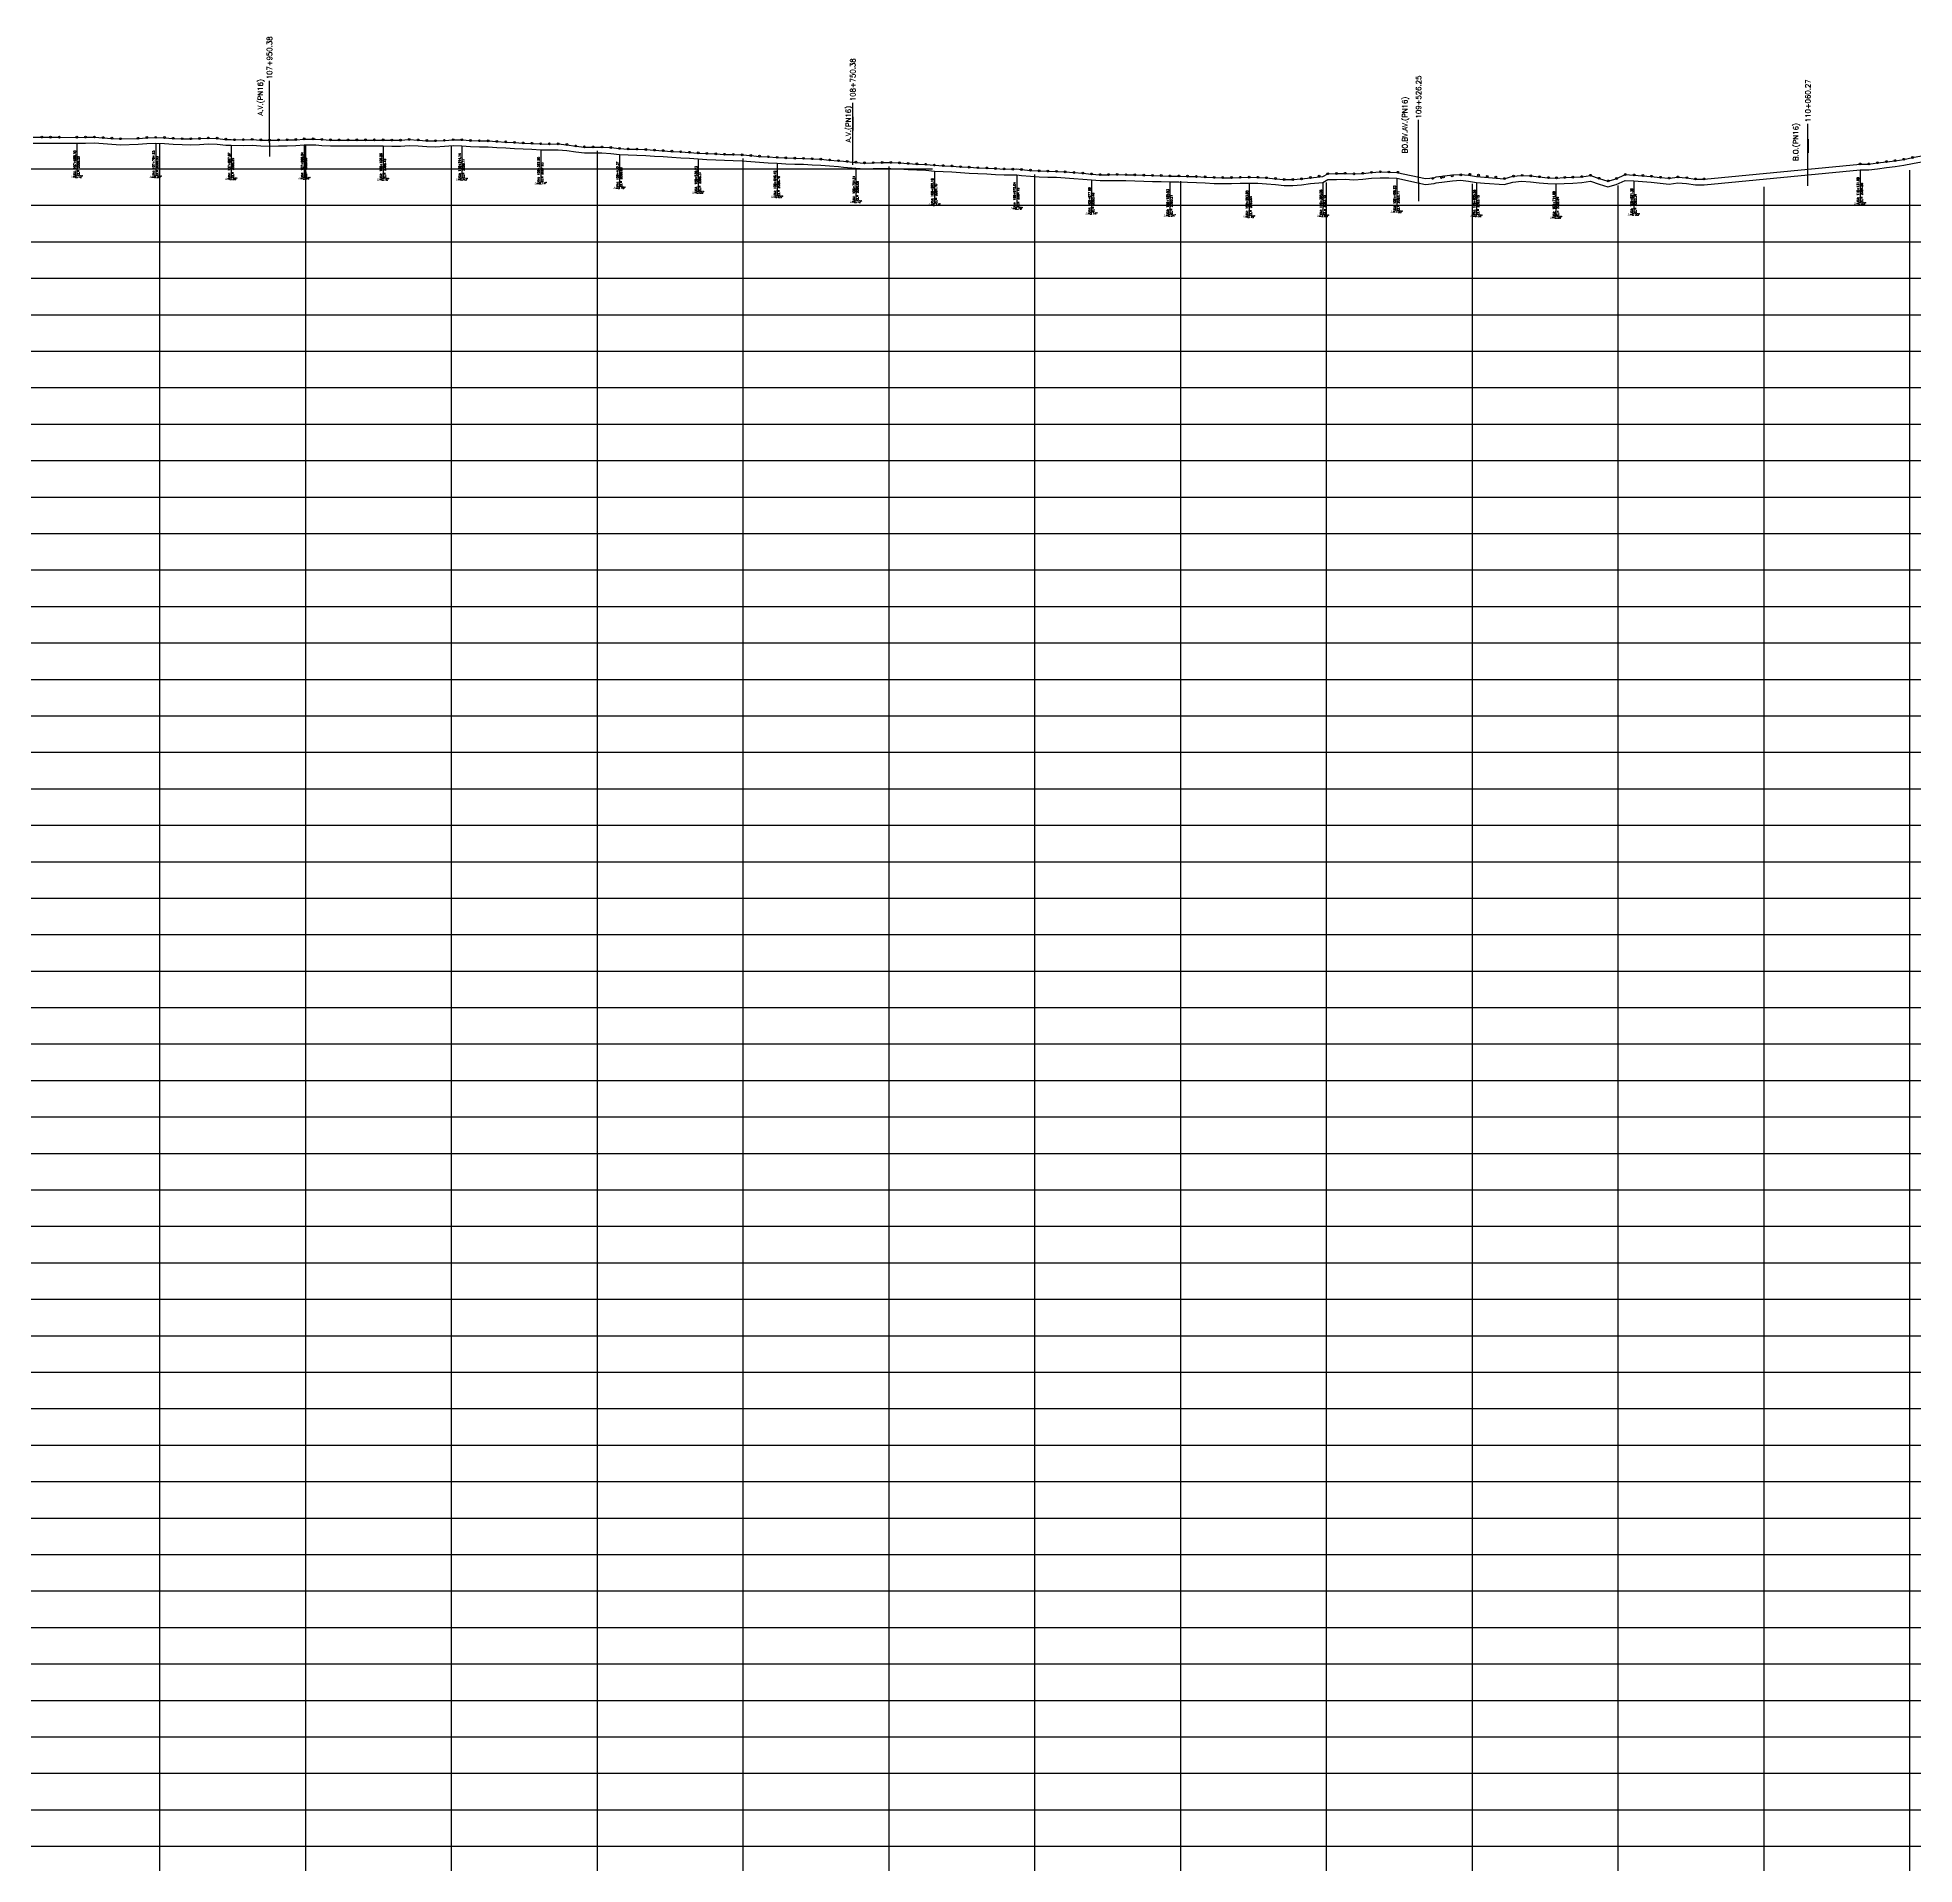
# Model space of a CAD drawing. Header units: metres. Extents: x 575895 to 634487, y 3214622 to 3222739.
# Drawn here: x 609235 to 611809, y 3217261 to 3219766 of the extents above; entities that cross this region are included whole.
import ezdxf

# ---------------------------------------------------------------- set-up
doc = ezdxf.new("R2010")
doc.units = ezdxf.units.M
for name, color, linetype in [('1405-05-17--km 74+000-133+000', 150, 'Continuous'), ('C-ROAD-PROF-GRID-MAJR', 8, 'Continuous'), ('C-ROAD-PROF-LABL', 92, 'Continuous'), ('C-ROAD-PROF-STAN-GEOM', 11, 'Continuous'), ('TXT', 2, 'Continuous'), ('V-NODE', 1, 'Continuous')]:
    doc.layers.add(name, color=color, linetype=linetype)
doc.styles.add('RD', font='ROMAND.SHX', dxfattribs={"height": 3.5})
doc.styles.get("Standard").update_dxf_attribs({"font": 'romanc.shx', "height": 2})

msp = doc.modelspace()

# ---------------------------------------------------------------- linework, layer by layer
at = {"layer": '1405-05-17--km 74+000-133+000', "color": 150, "linetype": 'Continuous', "lineweight": -3, "ltscale": 2, "flags": 128}
for points in [[(609229.2, 3219629), (609241, 3219629.1), (609252.9, 3219629), (609265, 3219629), (609289, 3219628.9), (609301, 3219629.1), (609313, 3219629.2), (609325, 3219628.3), (609337, 3219627.5), (609349, 3219626.8), (609373, 3219627.4), (609385.1, 3219628.4), (609397.1, 3219628.7), (609409.1, 3219628.4), (609421.1, 3219627.4), (609433.3, 3219626.9), (609445.3, 3219626.8), (609457.3, 3219627.2), (609469.3, 3219627.9), (609481.3, 3219627.5), (609493.3, 3219626.1), (609500.7, 3219626.1), (609517.3, 3219625.6), (609529.4, 3219626), (609541.4, 3219625.2), (609553.4, 3219624.9), (609565.4, 3219625.1), (609577.5, 3219625.4), (609589.4, 3219625.7), (609600.9, 3219626.6), (609616.8, 3219626.6), (609624.9, 3219625.9), (609636.9, 3219625.2), (609648.9, 3219625.1), (609661, 3219625.1), (609673, 3219625.2), (609685, 3219625.2), (609697, 3219625.2), (609708.9, 3219625.2), (609720.9, 3219625), (609732.9, 3219624.9), (609744.9, 3219625.9), (609756.9, 3219625.1), (609768.9, 3219624.3), (609780.9, 3219624.1), (609793, 3219624.6), (609805, 3219625.5), (609817, 3219625.4), (609829, 3219624.4), (609841, 3219624.1), (609853, 3219624), (609865.1, 3219623.2), (609877.1, 3219622.5), (609889.1, 3219621.8), (609901, 3219621), (609913, 3219620.6), (609925.1, 3219620), (609937, 3219619.7), (609949, 3219619.8), (609961.1, 3219618.8), (609973.1, 3219616.9), (609985, 3219615.6), (609997.1, 3219615.5), (610009.2, 3219615.5), (610021.2, 3219614.8), (610033.2, 3219613.6), (610045.2, 3219612.8), (610057.2, 3219612.6), (610069.3, 3219612.1), (610081.2, 3219611.3), (610093.2, 3219610.5), (610105.1, 3219609.7), (610117.1, 3219609), (610129.1, 3219608.2), (610141.1, 3219607.4), (610153.1, 3219606.7), (610165.3, 3219606.2), (610177.3, 3219605.5), (610189.3, 3219605.3), (610201.3, 3219604.7), (610213.3, 3219603.8), (610225.3, 3219602.8), (610237.3, 3219602.1), (610249.3, 3219601.3), (610261.5, 3219600.6), (610273.5, 3219600.2), (610285.5, 3219599.9), (610297.5, 3219599.4), (610309.5, 3219598.8), (610321.4, 3219597.7), (610333.4, 3219596.7), (610340.2, 3219596.2), (610357.4, 3219594.6), (610369.3, 3219593.7), (610381.3, 3219594), (610393.3, 3219594.3), (610405.2, 3219594.4), (610417.2, 3219593.8), (610429.2, 3219593), (610441.1, 3219592.3), (610453.1, 3219591.8), (610465, 3219590.7), (610477, 3219589.9), (610488.9, 3219589.5), (610500.9, 3219588.5), (610512.9, 3219587.9), (610524.8, 3219587.1), (610536.8, 3219586.7), (610548.8, 3219586), (610560.7, 3219585.4), (610577.9, 3219585.5), (610584.7, 3219584.7), (610596.7, 3219583.6), (610608.6, 3219582.8), (610620.6, 3219582.5), (610632.5, 3219582.1), (610644.5, 3219581.5), (610656.5, 3219580.5), (610668.5, 3219579.7), (610680.5, 3219578.5), (610692.5, 3219577.6), (610703.7, 3219577.6), (610715.8, 3219577.9), (610727.8, 3219577.5), (610739.8, 3219577.3), (610752.1, 3219576.9), (610764, 3219576.5), (610776, 3219576.3), (610787.9, 3219575.8), (610800.2, 3219575.8), (610812.3, 3219575.4), (610824.3, 3219575), (610836.2, 3219574.5), (610848.6, 3219573.8), (610860.4, 3219573.6), (610872.4, 3219573.6), (610884.6, 3219573.9), (610896.7, 3219574.1), (610908.7, 3219573.9), (610920.7, 3219573.3), (610932.8, 3219572.2), (610944.7, 3219571), (610956.7, 3219570.9), (610968.7, 3219571.9), (610980.7, 3219573.6), (610997.9, 3219575.2), (611004.5, 3219578.9), (611016.5, 3219579.2), (611028.5, 3219579.4), (611040.5, 3219578.7), (611052.5, 3219579.4), (611064.5, 3219580.7), (611076.5, 3219581.6), (611088.4, 3219581.2), (611099.1, 3219580.8), (611138.6, 3219572.4), (611150.3, 3219573.6), (611153.2, 3219574.6), (611164.4, 3219575.9), (611175.4, 3219577.3), (611186.4, 3219578.1), (611197.4, 3219576.9), (611208.4, 3219575.2), (611219.6, 3219574.1), (611246.5, 3219572.1), (611258.4, 3219575.5), (611270.3, 3219576.6), (611282.4, 3219575.9), (611294.4, 3219574.7), (611306.4, 3219573.5), (611317.5, 3219573.1), (611328.8, 3219573.8), (611340.8, 3219574.2), (611352.8, 3219574.9), (611364.7, 3219576.7), (611376.6, 3219572.6), (611388.4, 3219568.9), (611400.2, 3219572.2), (611412.3, 3219577.8), (611424.2, 3219577.1), (611436.2, 3219576.3), (611448.2, 3219575.3), (611460.2, 3219573.9), (611472.6, 3219572.9), (611484.7, 3219574.4), (611496.7, 3219573.4), (611508.7, 3219571.7), (611520.7, 3219571.7), (611734.5, 3219592.2), (611746.5, 3219592.2), (611758.6, 3219593.9), (611770.6, 3219595.4), (611782.7, 3219596.8), (611794.7, 3219598.6), (611806.6, 3219601.1), (611818.7, 3219603.5)], [(609229.2, 3219621), (609241, 3219621.1), (609252.9, 3219621), (609265, 3219621), (609289, 3219620.9), (609301, 3219621.1), (609313, 3219621.2), (609325, 3219620.3), (609337, 3219619.5), (609349, 3219618.8), (609373, 3219619.4), (609385.1, 3219620.4), (609397.1, 3219620.7), (609409.1, 3219620.4), (609421.1, 3219619.4), (609433.3, 3219618.9), (609445.3, 3219618.8), (609457.3, 3219619.2), (609469.3, 3219619.9), (609481.3, 3219619.5), (609493.3, 3219618.1), (609500.7, 3219618.1), (609517.3, 3219617.6), (609529.4, 3219618), (609541.4, 3219617.2), (609553.4, 3219616.9), (609565.4, 3219617.1), (609577.5, 3219617.4), (609589.4, 3219617.7), (609600.9, 3219618.6), (609616.8, 3219618.6), (609624.9, 3219617.9), (609636.9, 3219617.2), (609648.9, 3219617.1), (609661, 3219617.1), (609673, 3219617.2), (609685, 3219617.2), (609697, 3219617.2), (609708.9, 3219617.2), (609720.9, 3219617), (609732.9, 3219616.9), (609744.9, 3219617.9), (609756.9, 3219617.1), (609768.9, 3219616.3), (609780.9, 3219616.1), (609793, 3219616.6), (609805, 3219617.5), (609817, 3219617.4), (609829, 3219616.4), (609841, 3219616.1), (609853, 3219616), (609865.1, 3219615.2), (609877.1, 3219614.5), (609889.1, 3219613.8), (609901, 3219613), (609913, 3219612.6), (609925.1, 3219612), (609937, 3219611.7), (609949, 3219611.8), (609961.1, 3219610.8), (609973.1, 3219608.9), (609985, 3219607.6), (609997.1, 3219607.5), (610009.2, 3219607.5), (610021.2, 3219606.8), (610033.2, 3219605.6), (610045.2, 3219604.8), (610057.2, 3219604.6), (610069.3, 3219604.1), (610081.2, 3219603.3), (610093.2, 3219602.5), (610105.1, 3219601.7), (610117.1, 3219601), (610129.1, 3219600.2), (610141.1, 3219599.4), (610153.1, 3219598.7), (610165.3, 3219598.2), (610177.3, 3219597.5), (610189.3, 3219597.3), (610201.3, 3219596.7), (610213.3, 3219595.8), (610225.3, 3219594.8), (610237.3, 3219594.1), (610249.3, 3219593.3), (610261.5, 3219592.6), (610273.5, 3219592.2), (610285.5, 3219591.9), (610297.5, 3219591.4), (610309.5, 3219590.8), (610321.4, 3219589.7), (610333.4, 3219588.7), (610340.2, 3219588.2), (610357.4, 3219586.6), (610369.3, 3219585.7), (610381.3, 3219586), (610393.3, 3219586.3), (610405.2, 3219586.4), (610417.2, 3219585.8), (610429.2, 3219585), (610441.1, 3219584.3), (610453.1, 3219583.8), (610465, 3219582.7), (610477, 3219581.9), (610488.9, 3219581.5), (610500.9, 3219580.5), (610512.9, 3219579.9), (610524.8, 3219579.1), (610536.8, 3219578.7), (610548.8, 3219578), (610560.7, 3219577.4), (610577.9, 3219577.5), (610584.7, 3219576.7), (610596.7, 3219575.6), (610608.6, 3219574.8), (610620.6, 3219574.5), (610632.5, 3219574.1), (610644.5, 3219573.5), (610656.5, 3219572.5), (610668.5, 3219571.7), (610680.5, 3219570.5), (610692.5, 3219569.6), (610703.7, 3219569.6), (610715.8, 3219569.9), (610727.8, 3219569.5), (610739.8, 3219569.3), (610752.1, 3219568.9), (610764, 3219568.5), (610776, 3219568.3), (610787.9, 3219567.8), (610800.2, 3219567.8), (610812.3, 3219567.4), (610824.3, 3219567), (610836.2, 3219566.5), (610848.6, 3219565.8), (610860.4, 3219565.6), (610872.4, 3219565.6), (610884.6, 3219565.9), (610896.7, 3219566.1), (610908.7, 3219565.9), (610920.7, 3219565.3), (610932.8, 3219564.2), (610944.7, 3219563), (610956.7, 3219562.9), (610968.7, 3219563.9), (610980.7, 3219565.6), (610997.9, 3219567.2), (611004.5, 3219570.9), (611016.5, 3219571.2), (611028.5, 3219571.4), (611040.5, 3219570.7), (611052.5, 3219571.4), (611064.5, 3219572.7), (611076.5, 3219573.6), (611088.4, 3219573.2), (611099.1, 3219572.8), (611138.6, 3219564.4), (611150.3, 3219565.6), (611153.2, 3219566.6), (611164.4, 3219567.9), (611175.4, 3219569.3), (611186.4, 3219570.1), (611197.4, 3219568.9), (611208.4, 3219567.2), (611219.6, 3219566.1), (611246.5, 3219564.1), (611258.4, 3219567.5), (611270.3, 3219568.6), (611282.4, 3219567.9), (611294.4, 3219566.7), (611306.4, 3219565.5), (611317.5, 3219565.1), (611328.8, 3219565.8), (611340.8, 3219566.2), (611352.8, 3219566.9), (611364.7, 3219568.7), (611376.6, 3219564.6), (611388.4, 3219560.9), (611400.2, 3219564.2), (611412.3, 3219569.8), (611424.2, 3219569.1), (611436.2, 3219568.3), (611448.2, 3219567.3), (611460.2, 3219565.9), (611472.6, 3219564.9), (611484.7, 3219566.4), (611496.7, 3219565.4), (611508.7, 3219563.7), (611520.7, 3219563.7), (611734.5, 3219584.2), (611746.5, 3219584.2), (611758.6, 3219585.9), (611770.6, 3219587.4), (611782.7, 3219588.8), (611794.7, 3219590.6), (611806.6, 3219593.1), (611818.7, 3219595.5)]]:
    msp.add_lwpolyline(points, dxfattribs=at)
at = {"layer": 'C-ROAD-PROF-GRID-MAJR', "color": 8, "linetype": 'Continuous', "lineweight": -3, "ltscale": 0.6}
for p, q in [((609402.9, 3215235.7), (609402.9, 3219620.9)), ((609602.9, 3215235.7), (609602.9, 3219618.9)), ((609802.9, 3215235.7), (609802.9, 3219616.9)), ((610002.9, 3215235.7), (610002.9, 3219610.5)), ((601526.5, 3219585.7), (610462.3, 3219585.7)), ((610202.9, 3215235.7), (610202.9, 3219599.7)), ((610402.9, 3215235.7), (610402.9, 3219588.9)), ((611802.9, 3215235.7), (611802.9, 3219583.8)), ((610602.9, 3215235.7), (610602.9, 3219578.1)), ((610802.9, 3215235.7), (610802.9, 3219569)), ((611002.9, 3215235.7), (611002.9, 3219567)), ((611202.9, 3215235.7), (611202.9, 3219565)), ((611402.9, 3215235.7), (611402.9, 3219563)), ((611602.9, 3215235.7), (611602.9, 3219561)), ((600719.4, 3219535.7), (616623.8, 3219535.7)), ((600337.3, 3219485.7), (616655.7, 3219485.7)), ((599555.9, 3219435.7), (616765.9, 3219435.7)), ((596136.1, 3219385.7), (616876.1, 3219385.7)), ((595665.8, 3219335.7), (617001.9, 3219335.7)), ((594931.4, 3219285.7), (617147.7, 3219285.7)), ((593817.7, 3219235.7), (617293.5, 3219235.7)), ((591896.1, 3219185.7), (617482.5, 3219185.7)), ((591290.9, 3219135.7), (617560.3, 3219135.7)), ((590703, 3219085.7), (617621.2, 3219085.7)), ((590345.8, 3219035.7), (617842.5, 3219035.7)), ((589932, 3218985.7), (617876.7, 3218985.7)), ((589649.5, 3218935.7), (617910.8, 3218935.7)), ((589229.7, 3218885.7), (634202.9, 3218885.7)), ((588839, 3218835.7), (634202.9, 3218835.7)), ((588788.5, 3218785.7), (634202.9, 3218785.7)), ((588574.1, 3218735.7), (634202.9, 3218735.7)), ((587846.2, 3218685.7), (634202.9, 3218685.7)), ((587471.4, 3218635.7), (634202.9, 3218635.7)), ((587402.3, 3218585.7), (634202.9, 3218585.7)), ((586879.5, 3218535.7), (634202.9, 3218535.7)), ((586834, 3218485.7), (634202.9, 3218485.7)), ((586802.6, 3218435.7), (634202.9, 3218435.7)), ((586657.4, 3218385.7), (634202.9, 3218385.7)), ((586394.3, 3218335.7), (634202.9, 3218335.7)), ((586104.8, 3218285.7), (634202.9, 3218285.7)), ((585771.4, 3218235.7), (634202.9, 3218235.7)), ((585413.8, 3218185.7), (634202.9, 3218185.7)), ((583461.1, 3218135.7), (634202.9, 3218135.7)), ((583425.8, 3218085.7), (634202.9, 3218085.7)), ((583390.7, 3218035.7), (634202.9, 3218035.7)), ((583124, 3217985.7), (634202.9, 3217985.7)), ((581945.1, 3217935.7), (634202.9, 3217935.7)), ((581633, 3217885.7), (634202.9, 3217885.7)), ((581370.7, 3217835.7), (634202.9, 3217835.7)), ((580454.3, 3217785.7), (634202.9, 3217785.7)), ((579879.4, 3217735.7), (634202.9, 3217735.7)), ((579207.9, 3217685.7), (634202.9, 3217685.7)), ((578887.7, 3217635.7), (634202.9, 3217635.7)), ((578337, 3217585.7), (634202.9, 3217585.7)), ((577365.6, 3217535.7), (634202.9, 3217535.7)), ((577266.7, 3217485.7), (634202.9, 3217485.7)), ((576892.4, 3217435.7), (634202.9, 3217435.7)), ((576738.6, 3217385.7), (634202.9, 3217385.7)), ((576102.9, 3217335.7), (634202.9, 3217335.7)), ((576102.9, 3217285.7), (634202.9, 3217285.7))]:
    msp.add_line(p, q, dxfattribs=at)
at = {"layer": 'C-ROAD-PROF-LABL', "color": 92, "linetype": 'Continuous', "lineweight": -3}
for p, q in [((609553.2, 3219621.4), (609553.2, 3219706.4)), ((610353.2, 3219591.3), (610353.2, 3219676.3)), ((611129.1, 3219567.7), (611129.1, 3219652.7)), ((611663.1, 3219562.5), (611663.1, 3219647.5))]:
    msp.add_line(p, q, dxfattribs=at)
at = {"layer": 'C-ROAD-PROF-STAN-GEOM', "color": 11, "linetype": 'Continuous', "lineweight": -3}
for p, q in [((609289, 3219620.9), (609289, 3219575.9)), ((609397.1, 3219620.7), (609397.1, 3219575.7)), ((609500.7, 3219618.1), (609500.7, 3219573.1)), ((609600.9, 3219618.6), (609600.9, 3219573.6)), ((609708.9, 3219617.2), (609708.9, 3219572.2)), ((609817, 3219617.4), (609817, 3219572.4)), ((609925.1, 3219612), (609925.1, 3219567)), ((610033.2, 3219605.6), (610033.2, 3219560.6)), ((610141.1, 3219599.4), (610141.1, 3219554.4)), ((610249.3, 3219593.3), (610249.3, 3219548.3)), ((610357.4, 3219586.6), (610357.4, 3219541.6)), ((610465, 3219582.7), (610465, 3219537.7)), ((611734.5, 3219584.2), (611734.5, 3219539.2)), ((610577.9, 3219577.5), (610577.9, 3219532.5)), ((610680.5, 3219570.5), (610680.5, 3219525.5)), ((610787.9, 3219567.8), (610787.9, 3219522.8)), ((610896.7, 3219566.1), (610896.7, 3219521.1)), ((610997.9, 3219567.2), (610997.9, 3219522.2)), ((611099.1, 3219572.8), (611099.1, 3219527.8)), ((611208.4, 3219567.2), (611208.4, 3219522.2)), ((611317.5, 3219565.1), (611317.5, 3219520.1)), ((611424.2, 3219569.1), (611424.2, 3219524.1))]:
    msp.add_line(p, q, dxfattribs=at)
at = {"layer": 'TXT', "color": 2, "linetype": 'Continuous', "lineweight": -3}
for p, q in [((610353.2, 3219657.2), (610353.2, 3219638.4)), ((609553.2, 3219621.4), (609553.2, 3219602.6)), ((611663.5, 3219626.2), (611663.5, 3219607.7))]:
    msp.add_line(p, q, dxfattribs=at)
msp.add_lwpolyline([(611129.1, 3219567.7), (611129.1, 3219541.3)], dxfattribs=at)
at = {"layer": 'V-NODE', "lineweight": -2}
for p, q in [((609241, 3219629.3), (609241, 3219629.3)), ((609252.9, 3219629.2), (609252.9, 3219629.2)), ((609265, 3219629.2), (609265, 3219629.2)), ((609289, 3219629.1), (609289, 3219629.1)), ((609301, 3219629.3), (609301, 3219629.3)), ((609313, 3219629.4), (609313, 3219629.4)), ((609325, 3219628.5), (609325, 3219628.5)), ((609337, 3219627.7), (609337, 3219627.7)), ((609349, 3219627), (609349, 3219627)), ((609373, 3219627.6), (609373, 3219627.6)), ((609385.1, 3219628.6), (609385.1, 3219628.6)), ((609397.1, 3219628.9), (609397.1, 3219628.9)), ((609409.1, 3219628.6), (609409.1, 3219628.6)), ((609421.1, 3219627.6), (609421.1, 3219627.6)), ((609433.3, 3219627.1), (609433.3, 3219627.1)), ((609445.3, 3219627), (609445.3, 3219627)), ((609457.3, 3219627.4), (609457.3, 3219627.4)), ((609469.3, 3219628.1), (609469.3, 3219628.1)), ((609481.3, 3219627.7), (609481.3, 3219627.7)), ((609493.3, 3219626.3), (609493.3, 3219626.3)), ((609505.3, 3219625.6), (609505.3, 3219625.6)), ((609517.3, 3219625.8), (609517.3, 3219625.8)), ((609529.4, 3219626.2), (609529.4, 3219626.2)), ((609541.4, 3219625.4), (609541.4, 3219625.4)), ((609553.4, 3219625.1), (609553.4, 3219625.1)), ((609565.4, 3219625.3), (609565.4, 3219625.3)), ((609577.5, 3219625.6), (609577.5, 3219625.6)), ((609589.4, 3219625.9), (609589.4, 3219625.9)), ((609600.9, 3219626.8), (609600.9, 3219626.8)), ((609612.9, 3219626.8), (609612.9, 3219626.8)), ((609624.9, 3219626.1), (609624.9, 3219626.1)), ((609636.9, 3219625.4), (609636.9, 3219625.4)), ((609648.9, 3219625.3), (609648.9, 3219625.3)), ((609661, 3219625.3), (609661, 3219625.3)), ((609673, 3219625.4), (609673, 3219625.4)), ((609685, 3219625.4), (609685, 3219625.4)), ((609697, 3219625.4), (609697, 3219625.4)), ((609708.9, 3219625.4), (609708.9, 3219625.4)), ((609720.9, 3219625.2), (609720.9, 3219625.2)), ((609732.9, 3219625.1), (609732.9, 3219625.1)), ((609744.9, 3219626.1), (609744.9, 3219626.1)), ((609756.9, 3219625.3), (609756.9, 3219625.3)), ((609768.9, 3219624.5), (609768.9, 3219624.5)), ((609780.9, 3219624.3), (609780.9, 3219624.3)), ((609793, 3219624.8), (609793, 3219624.8)), ((609805, 3219625.7), (609805, 3219625.7)), ((609817, 3219625.6), (609817, 3219625.6)), ((609829, 3219624.6), (609829, 3219624.6)), ((609841, 3219624.3), (609841, 3219624.3)), ((609853, 3219624.2), (609853, 3219624.2)), ((609865.1, 3219623.4), (609865.1, 3219623.4)), ((609877.1, 3219622.7), (609877.1, 3219622.7)), ((609889.1, 3219622), (609889.1, 3219622)), ((609901, 3219621.2), (609901, 3219621.2)), ((609913, 3219620.8), (609913, 3219620.8)), ((609925.1, 3219620.2), (609925.1, 3219620.2)), ((609937, 3219619.9), (609937, 3219619.9)), ((609949, 3219620), (609949, 3219620)), ((609961.1, 3219619), (609961.1, 3219619)), ((609973.1, 3219617.1), (609973.1, 3219617.1)), ((609985, 3219615.8), (609985, 3219615.8)), ((609997.1, 3219615.7), (609997.1, 3219615.7)), ((610009.2, 3219615.7), (610009.2, 3219615.7)), ((610021.2, 3219615), (610021.2, 3219615)), ((610033.2, 3219613.8), (610033.2, 3219613.8)), ((610045.2, 3219613), (610045.2, 3219613)), ((610057.2, 3219612.8), (610057.2, 3219612.8)), ((610069.3, 3219612.3), (610069.3, 3219612.3)), ((610081.2, 3219611.5), (610081.2, 3219611.5)), ((610093.2, 3219610.7), (610093.2, 3219610.7)), ((610105.1, 3219609.9), (610105.1, 3219609.9)), ((610117.1, 3219609.2), (610117.1, 3219609.2)), ((610129.1, 3219608.4), (610129.1, 3219608.4)), ((610141.1, 3219607.6), (610141.1, 3219607.6)), ((610153.1, 3219606.9), (610153.1, 3219606.9)), ((610165.3, 3219606.4), (610165.3, 3219606.4)), ((610177.3, 3219605.7), (610177.3, 3219605.7)), ((610189.3, 3219605.5), (610189.3, 3219605.5)), ((610201.3, 3219604.9), (610201.3, 3219604.9)), ((610213.3, 3219604), (610213.3, 3219604)), ((610225.3, 3219603), (610225.3, 3219603)), ((610237.3, 3219602.3), (610237.3, 3219602.3)), ((610249.3, 3219601.5), (610249.3, 3219601.5)), ((610261.5, 3219600.8), (610261.5, 3219600.8)), ((610273.5, 3219600.4), (610273.5, 3219600.4)), ((610285.5, 3219600.1), (610285.5, 3219600.1)), ((610297.5, 3219599.6), (610297.5, 3219599.6)), ((610309.5, 3219599), (610309.5, 3219599)), ((610321.4, 3219597.9), (610321.4, 3219597.9)), ((610333.4, 3219596.9), (610333.4, 3219596.9)), ((610345.4, 3219595.9), (610345.4, 3219595.9)), ((610357.4, 3219594.8), (610357.4, 3219594.8)), ((610369.3, 3219593.9), (610369.3, 3219593.9)), ((610381.3, 3219594.2), (610381.3, 3219594.2)), ((610393.3, 3219594.5), (610393.3, 3219594.5)), ((610405.2, 3219594.6), (610405.2, 3219594.6)), ((610417.2, 3219594), (610417.2, 3219594)), ((610429.2, 3219593.2), (610429.2, 3219593.2)), ((610441.1, 3219592.5), (610441.1, 3219592.5)), ((610453.1, 3219592), (610453.1, 3219592)), ((610465, 3219590.9), (610465, 3219590.9)), ((610477, 3219590.1), (610477, 3219590.1)), ((610488.9, 3219589.7), (610488.9, 3219589.7)), ((610500.9, 3219588.7), (610500.9, 3219588.7)), ((610512.9, 3219588.1), (610512.9, 3219588.1)), ((610524.8, 3219587.3), (610524.8, 3219587.3)), ((610536.8, 3219586.9), (610536.8, 3219586.9)), ((610548.8, 3219586.2), (610548.8, 3219586.2)), ((610560.7, 3219585.6), (610560.7, 3219585.6)), ((610572.7, 3219585.2), (610572.7, 3219585.2)), ((610584.7, 3219584.9), (610584.7, 3219584.9)), ((610596.7, 3219583.8), (610596.7, 3219583.8)), ((610608.6, 3219583), (610608.6, 3219583)), ((610620.6, 3219582.7), (610620.6, 3219582.7)), ((610632.5, 3219582.3), (610632.5, 3219582.3)), ((610644.5, 3219581.7), (610644.5, 3219581.7)), ((610656.5, 3219580.7), (610656.5, 3219580.7)), ((610668.5, 3219579.9), (610668.5, 3219579.9)), ((611064.5, 3219580.9), (611064.5, 3219580.9)), ((611076.6, 3219581.8), (611076.6, 3219581.8)), ((611088.4, 3219581.4), (611088.4, 3219581.4)), ((611100.5, 3219581), (611100.5, 3219581)), ((611734.5, 3219592.4), (611734.5, 3219592.4)), ((611746.5, 3219592.4), (611746.5, 3219592.4)), ((611758.6, 3219594.1), (611758.6, 3219594.1)), ((611770.6, 3219595.6), (611770.6, 3219595.6)), ((611782.7, 3219597), (611782.7, 3219597)), ((611794.7, 3219598.8), (611794.7, 3219598.8)), ((611806.6, 3219601.3), (611806.6, 3219601.3)), ((610680.5, 3219578.7), (610680.5, 3219578.7)), ((610692.5, 3219577.8), (610692.5, 3219577.8)), ((610703.7, 3219577.8), (610703.7, 3219577.8)), ((610715.8, 3219578.1), (610715.8, 3219578.1)), ((610727.8, 3219577.7), (610727.8, 3219577.7)), ((610739.8, 3219577.5), (610739.8, 3219577.5)), ((610752.1, 3219577.1), (610752.1, 3219577.1)), ((610764, 3219576.7), (610764, 3219576.7)), ((610776, 3219576.5), (610776, 3219576.5)), ((610787.9, 3219576), (610787.9, 3219576)), ((610800.2, 3219576), (610800.2, 3219576)), ((610812.3, 3219575.6), (610812.3, 3219575.6)), ((610824.3, 3219575.2), (610824.3, 3219575.2)), ((610836.2, 3219574.7), (610836.2, 3219574.7)), ((610848.6, 3219574), (610848.6, 3219574)), ((610860.4, 3219573.8), (610860.4, 3219573.8)), ((610872.4, 3219573.8), (610872.4, 3219573.8)), ((610884.6, 3219574.1), (610884.6, 3219574.1)), ((610896.7, 3219574.3), (610896.7, 3219574.3)), ((610908.7, 3219574.1), (610908.7, 3219574.1)), ((610920.7, 3219573.5), (610920.7, 3219573.5)), ((610932.8, 3219572.4), (610932.8, 3219572.4)), ((610944.7, 3219571.2), (610944.7, 3219571.2)), ((610956.7, 3219571.1), (610956.7, 3219571.1)), ((610968.7, 3219572.1), (610968.7, 3219572.1)), ((610980.7, 3219573.8), (610980.7, 3219573.8)), ((610992.6, 3219575.8), (610992.6, 3219575.8)), ((611004.6, 3219579.1), (611004.6, 3219579.1)), ((611016.6, 3219579.4), (611016.6, 3219579.4)), ((611028.5, 3219579.6), (611028.5, 3219579.6)), ((611040.5, 3219578.9), (611040.5, 3219578.9)), ((611052.6, 3219579.6), (611052.6, 3219579.6)), ((611148.4, 3219572.6), (611148.4, 3219572.6)), ((611160.3, 3219573.8), (611160.3, 3219573.8)), ((611163.2, 3219574.8), (611163.2, 3219574.8)), ((611175.2, 3219576.1), (611175.2, 3219576.1)), ((611187.2, 3219577.5), (611187.2, 3219577.5)), ((611199.3, 3219578.3), (611199.3, 3219578.3)), ((611211.3, 3219577.1), (611211.3, 3219577.1)), ((611223.3, 3219575.4), (611223.3, 3219575.4)), ((611235.2, 3219574.3), (611235.2, 3219574.3)), ((611247.1, 3219572.3), (611247.1, 3219572.3)), ((611259.1, 3219575.7), (611259.1, 3219575.7)), ((611271, 3219576.8), (611271, 3219576.8)), ((611283.1, 3219576.1), (611283.1, 3219576.1)), ((611295.1, 3219574.9), (611295.1, 3219574.9)), ((611307.2, 3219573.7), (611307.2, 3219573.7)), ((611318.4, 3219573.3), (611318.4, 3219573.3)), ((611329.6, 3219574), (611329.6, 3219574)), ((611340.8, 3219574.4), (611340.8, 3219574.4)), ((611352.9, 3219575.1), (611352.9, 3219575.1)), ((611364.9, 3219576.9), (611364.9, 3219576.9)), ((611376.9, 3219572.8), (611376.9, 3219572.8)), ((611388.9, 3219569.1), (611388.9, 3219569.1)), ((611400.7, 3219572.4), (611400.7, 3219572.4)), ((611412.6, 3219578), (611412.6, 3219578)), ((611424.6, 3219577.3), (611424.6, 3219577.3)), ((611436.6, 3219576.5), (611436.6, 3219576.5)), ((611448.7, 3219575.5), (611448.7, 3219575.5)), ((611460.7, 3219574.1), (611460.7, 3219574.1)), ((611472.6, 3219573.1), (611472.6, 3219573.1)), ((611484.7, 3219574.6), (611484.7, 3219574.6)), ((611496.8, 3219573.6), (611496.8, 3219573.6)), ((611508.8, 3219571.9), (611508.8, 3219571.9)), ((611520.7, 3219571.9), (611520.7, 3219571.9))]:
    msp.add_line(p, q, dxfattribs=at)
for centre in [(609241, 3219629.3), (609252.9, 3219629.2), (609265, 3219629.2), (609289, 3219629.1), (609301, 3219629.3), (609313, 3219629.4), (609325, 3219628.5), (609337, 3219627.7), (609349, 3219627), (609373, 3219627.6), (609385.1, 3219628.6), (609397.1, 3219628.9), (609409.1, 3219628.6), (609421.1, 3219627.6), (609433.3, 3219627.1), (609445.3, 3219627), (609457.3, 3219627.4), (609469.3, 3219628.1), (609481.3, 3219627.7), (609493.3, 3219626.3), (609505.3, 3219625.6), (609517.3, 3219625.8), (609529.4, 3219626.2), (609541.4, 3219625.4), (609553.4, 3219625.1), (609565.4, 3219625.3), (609577.5, 3219625.6), (609589.4, 3219625.9), (609600.9, 3219626.8), (609612.9, 3219626.8), (609624.9, 3219626.1), (609636.9, 3219625.4), (609648.9, 3219625.3), (609661, 3219625.3), (609673, 3219625.4), (609685, 3219625.4), (609697, 3219625.4), (609708.9, 3219625.4), (609720.9, 3219625.2), (609732.9, 3219625.1), (609744.9, 3219626.1), (609756.9, 3219625.3), (609768.9, 3219624.5), (609780.9, 3219624.3), (609793, 3219624.8), (609805, 3219625.7), (609817, 3219625.6), (609829, 3219624.6), (609841, 3219624.3), (609853, 3219624.2), (609865.1, 3219623.4), (609877.1, 3219622.7), (609889.1, 3219622), (609901, 3219621.2), (609913, 3219620.8), (609925.1, 3219620.2), (609937, 3219619.9), (609949, 3219620), (609961.1, 3219619), (609973.1, 3219617.1), (609985, 3219615.8), (609997.1, 3219615.7), (610009.2, 3219615.7), (610021.2, 3219615), (610033.2, 3219613.8), (610045.2, 3219613), (610057.2, 3219612.8), (610069.3, 3219612.3), (610081.2, 3219611.5), (610093.2, 3219610.7), (610105.1, 3219609.9), (610117.1, 3219609.2), (610129.1, 3219608.4), (610141.1, 3219607.6), (610153.1, 3219606.9), (610165.3, 3219606.4), (610177.3, 3219605.7), (610189.3, 3219605.5), (610201.3, 3219604.9), (610213.3, 3219604), (610225.3, 3219603), (610237.3, 3219602.3), (610249.3, 3219601.5), (610261.5, 3219600.8), (610273.5, 3219600.4), (610285.5, 3219600.1), (610297.5, 3219599.6), (610309.5, 3219599), (610321.4, 3219597.9), (610333.4, 3219596.9), (610345.4, 3219595.9), (610357.4, 3219594.8), (610369.3, 3219593.9), (610381.3, 3219594.2), (610393.3, 3219594.5), (610405.2, 3219594.6), (610417.2, 3219594), (610429.2, 3219593.2), (610441.1, 3219592.5), (610453.1, 3219592), (610465, 3219590.9), (610477, 3219590.1), (610488.9, 3219589.7), (610500.9, 3219588.7), (610512.9, 3219588.1), (610524.8, 3219587.3), (610536.8, 3219586.9), (610548.8, 3219586.2), (610560.7, 3219585.6), (610572.7, 3219585.2), (610584.7, 3219584.9), (610596.7, 3219583.8), (610608.6, 3219583), (610620.6, 3219582.7), (610632.5, 3219582.3), (610644.5, 3219581.7), (610656.5, 3219580.7), (610668.5, 3219579.9), (610680.5, 3219578.7), (611004.6, 3219579.1), (611016.6, 3219579.4), (611028.5, 3219579.6), (611040.5, 3219578.9), (611052.6, 3219579.6), (611064.5, 3219580.9), (611076.6, 3219581.8), (611088.4, 3219581.4), (611100.5, 3219581), (611734.5, 3219592.4), (611746.5, 3219592.4), (611758.6, 3219594.1), (611770.6, 3219595.6), (611782.7, 3219597), (611794.7, 3219598.8), (611806.6, 3219601.3), (610692.5, 3219577.8), (610703.7, 3219577.8), (610715.8, 3219578.1), (610727.8, 3219577.7), (610739.8, 3219577.5), (610752.1, 3219577.1), (610764, 3219576.7), (610776, 3219576.5), (610787.9, 3219576), (610800.2, 3219576), (610812.3, 3219575.6), (610824.3, 3219575.2), (610836.2, 3219574.7), (610848.6, 3219574), (610860.4, 3219573.8), (610872.4, 3219573.8), (610884.6, 3219574.1), (610896.7, 3219574.3), (610908.7, 3219574.1), (610920.7, 3219573.5), (610932.8, 3219572.4), (610944.7, 3219571.2), (610956.7, 3219571.1), (610968.7, 3219572.1), (610980.7, 3219573.8), (610992.6, 3219575.8), (611148.4, 3219572.6), (611160.3, 3219573.8), (611163.2, 3219574.8), (611175.2, 3219576.1), (611187.2, 3219577.5), (611199.3, 3219578.3), (611211.3, 3219577.1), (611223.3, 3219575.4), (611235.2, 3219574.3), (611247.1, 3219572.3), (611259.1, 3219575.7), (611271, 3219576.8), (611283.1, 3219576.1), (611295.1, 3219574.9), (611307.2, 3219573.7), (611318.4, 3219573.3), (611329.6, 3219574), (611340.8, 3219574.4), (611352.9, 3219575.1), (611364.9, 3219576.9), (611376.9, 3219572.8), (611388.9, 3219569.1), (611400.7, 3219572.4), (611412.6, 3219578), (611424.6, 3219577.3), (611436.6, 3219576.5), (611448.7, 3219575.5), (611460.7, 3219574.1), (611472.6, 3219573.1), (611484.7, 3219574.6), (611496.8, 3219573.6), (611508.8, 3219571.9), (611520.7, 3219571.9)]:
    msp.add_circle(centre, 1.25, dxfattribs=at)

# ---------------------------------------------------------------- texts
at = {"layer": 'C-ROAD-PROF-LABL', "color": 2, "linetype": 'Continuous', "lineweight": -3, "char_height": 7, "attachment_point": 4, "rotation": 90}
for s, insert in [('{\\C7;107+950.38}', (609553.2, 3219708.5)), ('{\\C7;108+750.38}', (610353.2, 3219678.4)), ('{\\C7;109+526.25}', (611129.1, 3219654.8)), ('{\\C7;110+060.27}', (611663.1, 3219649.6))]:
    msp.add_mtext(s, dxfattribs=dict(at, insert=insert))
at = {"layer": 'C-ROAD-PROF-STAN-GEOM', "color": 11, "linetype": 'Continuous', "lineweight": -3, "char_height": 3, "attachment_point": 1, "rotation": 90, "style": 'RD'}
for s, insert in [('{\\Fromand.shx|c0;\\C7;KM: 107+686.10}', (609284.6, 3219576.5)), ('{\\Fromand.shx|c0;\\C7;KM: 107+794.23}', (609392.7, 3219576.3)), ('{\\Fromand.shx|c0;\\C7;KM: 107+897.87}', (609496.4, 3219573.8)), ('{\\Fromand.shx|c0;\\C7;KM: 107+998.04}', (609596.5, 3219574.2)), ('{\\Fromand.shx|c0;\\C7;KM: 108+106.06}', (609704.6, 3219572.8)), ('{\\Fromand.shx|c0;\\C7;KM: 108+214.14}', (609812.6, 3219573)), ('{\\Fromand.shx|c0;\\C7;EL= 2088.52}', (609289.6, 3219576.5)), ('{\\Fromand.shx|c0;\\C7;EL= 2088.50}', (609397.7, 3219576.3)), ('{\\Fromand.shx|c0;\\C7;EL= 2088.25}', (609501.4, 3219573.8)), ('{\\Fromand.shx|c0;\\C7;EL= 2088.29}', (609601.5, 3219574.2)), ('{\\Fromand.shx|c0;\\C7;EL= 2088.15}', (609709.6, 3219572.8)), ('{\\Fromand.shx|c0;\\C7;EL= 2088.17}', (609817.6, 3219573)), ('{\\Fromand.shx|c0;\\C7;KM: 108+322.20}', (609920.7, 3219567.6)), ('{\\Fromand.shx|c0;\\C7;EL= 2087.63}', (609925.7, 3219567.6)), ('{\\Fromand.shx|c0;\\C7;KM: 108+430.37}', (610028.9, 3219561.2)), ('{\\Fromand.shx|c0;\\C7;EL= 2086.99}', (610033.9, 3219561.2)), ('{\\Fromand.shx|c0;\\C7;KM: 108+538.23}', (610136.7, 3219555)), ('{\\Fromand.shx|c0;\\C7;EL= 2086.37}', (610141.7, 3219555)), ('{\\Fromand.shx|c0;\\C7;KM: 108+646.42}', (610244.9, 3219548.9)), ('{\\Fromand.shx|c0;\\C7;EL= 2085.76}', (610249.9, 3219548.9)), ('{\\Fromand.shx|c0;\\C7;KM: 108+754.51}', (610353, 3219542.2)), ('{\\Fromand.shx|c0;\\C7;EL= 2085.09}', (610358, 3219542.2)), ('{\\Fromand.shx|c0;\\C7;KM: 108+862.18}', (610460.7, 3219538.3)), ('{\\Fromand.shx|c0;\\C7;EL= 2084.70}', (610465.7, 3219538.3)), ('{\\Fromand.shx|c0;\\C7;KM: 108+975.04}', (610573.5, 3219533.2)), ('{\\Fromand.shx|c0;\\C7;EL= 2084.19}', (610578.5, 3219533.2)), ('{\\Fromand.shx|c0;\\C7;KM: 109+077.69}', (610676.2, 3219526.1)), ('{\\Fromand.shx|c0;\\C7;KM: 109+185.03}', (610783.5, 3219523.4)), ('{\\Fromand.shx|c0;\\C7;KM: 109+293.80}', (610892.3, 3219521.7)), ('{\\Fromand.shx|c0;\\C7;KM: 109+395.08}', (610993.6, 3219522.8)), ('{\\Fromand.shx|c0;\\C7;KM: 109+496.23}', (611094.7, 3219528.4)), ('{\\Fromand.shx|c0;\\C7;KM: 109+605.56}', (611204.1, 3219522.8)), ('{\\Fromand.shx|c0;\\C7;KM: 109+714.69}', (611313.2, 3219520.7)), ('{\\Fromand.shx|c0;\\C7;KM: 109+821.39}', (611419.9, 3219524.7)), ('{\\Fromand.shx|c0;\\C7;KM: 110+131.68}', (611730.2, 3219539.8)), ('{\\Fromand.shx|c0;\\C7;EL= 2084.85}', (611735.2, 3219539.8)), ('{\\Fromand.shx|c0;\\C7;EL= 2083.48}', (610681.2, 3219526.1)), ('{\\Fromand.shx|c0;\\C7;EL= 2083.21}', (610788.5, 3219523.4)), ('{\\Fromand.shx|c0;\\C7;EL= 2083.04}', (610897.3, 3219521.7)), ('{\\Fromand.shx|c0;\\C7;EL= 2083.15}', (610998.6, 3219522.8)), ('{\\Fromand.shx|c0;\\C7;EL= 2083.71}', (611099.7, 3219528.4)), ('{\\Fromand.shx|c0;\\C7;EL= 2083.15}', (611209.1, 3219522.8)), ('{\\Fromand.shx|c0;\\C7;EL= 2082.94}', (611318.2, 3219520.7)), ('{\\Fromand.shx|c0;\\C7;EL= 2083.34}', (611424.9, 3219524.7))]:
    msp.add_mtext(s, dxfattribs=dict(at, insert=insert))
at = {"layer": 'C-ROAD-PROF-STAN-GEOM', "color": 11, "linetype": 'Continuous', "lineweight": -3, "char_height": 3, "attachment_point": 5, "style": 'RD'}
for s, insert in [('{\\Fgreekc.shx|c0;Δ\\Fromand.shx|c0;=0.12°}', (609289, 3219574.9)), ('{\\Fgreekc.shx|c0;Δ\\Fromand.shx|c0;=0.29°}', (609397.1, 3219574.7)), ('{\\Fgreekc.shx|c0;Δ\\Fromand.shx|c0;=0.26°}', (609500.7, 3219572.1)), ('{\\Fgreekc.shx|c0;Δ\\Fromand.shx|c0;=0.44°}', (609600.9, 3219572.6)), ('{\\Fgreekc.shx|c0;Δ\\Fromand.shx|c0;=0.10°}', (609708.9, 3219571.2)), ('{\\Fgreekc.shx|c0;Δ\\Fromand.shx|c0;=0.43°}', (609817, 3219571.4)), ('{\\Fgreekc.shx|c0;Δ\\Fromand.shx|c0;=0.14°}', (609925.1, 3219566)), ('{\\Fgreekc.shx|c0;Δ\\Fromand.shx|c0;=0.19°}', (610033.2, 3219559.6)), ('{\\Fgreekc.shx|c0;Δ\\Fromand.shx|c0;=0.05°}', (610141.1, 3219553.4)), ('{\\Fgreekc.shx|c0;Δ\\Fromand.shx|c0;=0.05°}', (610249.3, 3219547.3)), ('{\\Fgreekc.shx|c0;Δ\\Fromand.shx|c0;=0.12°}', (610357.4, 3219540.6)), ('{\\Fgreekc.shx|c0;Δ\\Fromand.shx|c0;=0.14°}', (610465, 3219536.7)), ('{\\Fgreekc.shx|c0;Δ\\Fromand.shx|c0;=0.78°}', (610577.9, 3219531.5)), ('{\\Fgreekc.shx|c0;Δ\\Fromand.shx|c0;=1.00°}', (611099.1, 3219526.8)), ('{\\Fgreekc.shx|c0;Δ\\Fromand.shx|c0;=0.55°}', (611734.5, 3219538.2)), ('{\\Fgreekc.shx|c0;Δ\\Fromand.shx|c0;=0.14°}', (610680.5, 3219524.5)), ('{\\Fgreekc.shx|c0;Δ\\Fromand.shx|c0;=0.24°}', (610787.9, 3219521.8)), ('{\\Fgreekc.shx|c0;Δ\\Fromand.shx|c0;=0.19°}', (610896.7, 3219520.1)), ('{\\Fgreekc.shx|c0;Δ\\Fromand.shx|c0;=2.69°}', (610997.9, 3219521.2)), ('{\\Fgreekc.shx|c0;Δ\\Fromand.shx|c0;=0.32°}', (611208.4, 3219521.2)), ('{\\Fgreekc.shx|c0;Δ\\Fromand.shx|c0;=0.56°}', (611317.5, 3219519.1)), ('{\\Fgreekc.shx|c0;Δ\\Fromand.shx|c0;=0.05°}', (611424.2, 3219523.1))]:
    msp.add_mtext(s, dxfattribs=dict(at, insert=insert))
at = {"layer": 'TXT', "color": 2, "linetype": 'Continuous', "lineweight": -3, "char_height": 7, "attachment_point": 8, "rotation": 90, "style": 'RD'}
for s, insert in [('A.V.(PN16)', (609546.5, 3219683.8)), ('BO.BV.AV.(PN16)', (611116.1, 3219645.9)), ('A.V.(PN16)', (610352.8, 3219647.1)), ('B.O.(PN16)', (611652.2, 3219622.5))]:
    msp.add_mtext(s, dxfattribs=dict(at, insert=insert))

doc.saveas('drawing.dxf')
